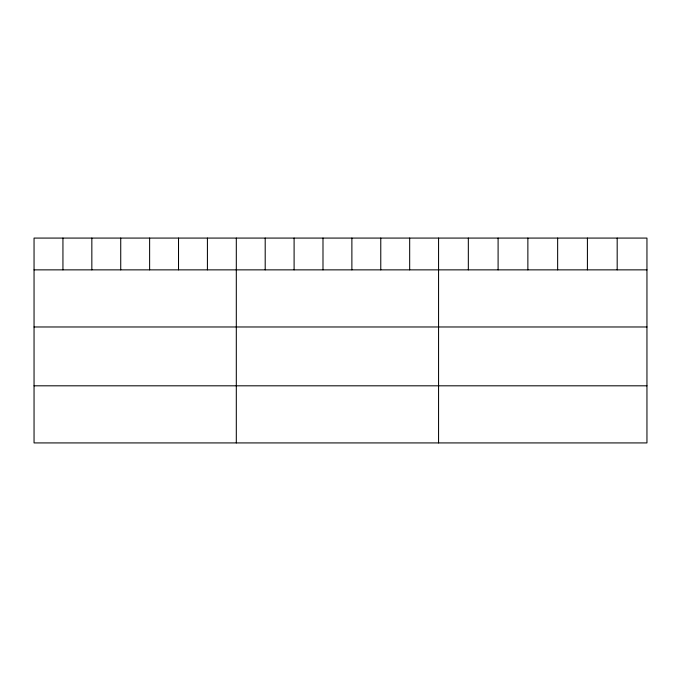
<?xml version="1.0" encoding="UTF-8"?>
<svg xmlns="http://www.w3.org/2000/svg" width="681" height="681" viewBox="0 0 681 681"><rect width="100%" height="100%" fill="white"/><g stroke="black" fill="none" stroke-linecap="round" stroke-linejoin="round"><path stroke-width="1.02" d="M646.95 269.863L646.95 442.922L34.05 442.922L34.05 238.078L646.95 238.078L646.95 269.863L34.05 269.863M34.05 326.974L646.95 326.974M34.05 385.812L646.95 385.812M617.182 238.078L617.182 269.863M587.414 238.078L587.414 269.863M557.645 238.078L557.645 269.863M527.869 238.078L527.869 269.863M498.1 238.078L498.1 269.863M468.332 238.078L468.332 269.863M438.564 238.078L438.564 442.922M409.673 238.078L409.673 269.863M380.773 238.078L380.773 269.863M351.881 238.078L351.881 269.863M322.99 238.078L322.99 269.863M294.098 238.078L294.098 269.863M265.198 238.078L265.198 269.863M236.307 238.078L236.307 442.922M207.416 238.078L207.416 269.863M178.516 238.078L178.516 269.863M149.624 238.078L149.624 269.863M120.733 238.078L120.733 269.863M91.841 238.078L91.841 269.863M62.941 238.078L62.941 269.863"/></g></svg>
